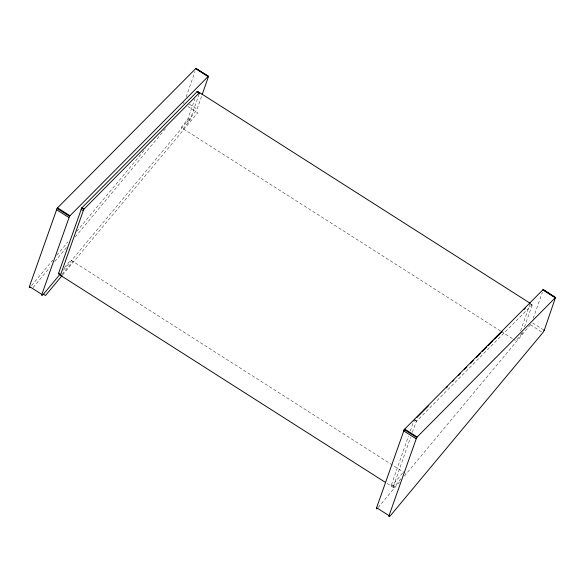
<?xml version="1.0" encoding="UTF-8"?>
<svg xmlns="http://www.w3.org/2000/svg" width="585" height="585" viewBox="0 0 585 585"><rect width="100%" height="100%" fill="white"/><g stroke="black" fill="none" stroke-linecap="round" stroke-linejoin="round"><path stroke-width="0.44" stroke-dasharray="2.92 2.19" d="M186.14 96.956L195.032 71.567M500.511 330.993L181.167 127.486L187.785 119.186L195.01 98.66M199.134 94.119L189.92 120.386L183.237 128.802M63.451 270.16L195.741 111.384L197.043 109.212L201.825 95.567M400.93 478.808L394.692 486.303A4.153 0.717 -57.5 0 1 393.369 486.501L391.299 485.184L408.469 436.161M410.275 430.999L413.288 422.399M393.369 486.501L410.538 437.478M412.345 432.315L416.41 421.397A3.327 0.578 -57.5 0 1 416.812 420.959L531.889 304.968A3.327 0.578 -57.5 0 0 532.065 304.77L529.995 303.454M530.032 303.966L520.394 331.315M524.474 327.059L532.291 304.734L530.2 303.483M533.235 318.408L542.383 292.273M522.398 332.77L522.134 333.216L522.434 332.697M184.07 102.368L183.631 103.04M521.995 333.428L515.911 340.806L513.601 339.329M521.952 333.494L521.52 334.072M183.522 103.194L183.222 103.582M530.485 324.697L403.416 477.221M530.471 324.719L542.814 332.733M31.583 285.582L52.774 260.142M56.862 255.243L67.94 241.941M76.693 231.441L145.511 148.839M33.089 287.579L49.601 267.762M54.851 261.466L66.514 247.462M75.26 236.962L165.665 128.459M64.482 267.535L70.727 260.04L403.16 471.89M62.01 274.306L72.796 261.363M62.602 274.979L197.715 112.817L187.602 106.375M391.299 485.184A4.153 0.717 -57.5 0 0 392.615 484.987L402.838 472.724M378.188 507.495L399.365 482.084M529.813 303.644L531.889 304.968M189.313 104.159L197.079 109.102M532.606 322.92L542.697 329.355M187.975 118.762C192.129 118.645 188.48 124.598 186.776 120.751M501.279 331.483L512.833 338.839M414.736 419.635L416.812 420.959M414.341 420.081C417.873 420.542 415.796 424.162 413.756 421.061M403.401 472.044L405.471 473.36M392.615 484.987L394.692 486.303M387.109 483.473L393.325 487.429"/><path stroke-width="0.88" d="M197.357 91.962L197.32 91.457A3.327 0.578 -57.5 0 1 197.138 91.648L82.061 207.638A3.327 0.578 -57.5 0 0 81.666 208.077L58.624 273.18A4.153 0.717 -57.5 0 0 58.902 274.014M208.545 76.372L208.34 76.299A3.985 0.695 -57.5 0 1 208.084 76.569L69.988 215.755A3.985 0.695 -57.5 0 0 69.513 216.289L41.864 294.409L29.44 286.496L57.089 208.37A3.985 0.695 -57.5 0 1 57.564 207.843L195.661 68.65A3.985 0.695 -57.5 0 0 195.873 68.423L208.545 76.372L202.117 94.719M389.032 515.648A4.987 0.863 -57.5 0 0 390.612 515.414L543.004 332.485L544.247 330.342L555.472 297.575A3.985 0.695 -57.5 0 1 555.253 297.802L417.156 436.995A3.985 0.695 -57.5 0 0 416.681 437.522L389.032 515.648L376.608 507.729L404.257 429.602A3.985 0.695 -57.5 0 1 404.732 429.076L542.829 289.889A3.985 0.695 -57.5 0 0 543.048 289.655L555.472 297.575M61.118 275.228A4.153 0.717 -57.5 0 1 60.694 274.504L83.735 209.401A3.327 0.578 -57.5 0 1 84.13 208.962L199.207 92.964A3.327 0.578 -57.5 0 0 199.39 92.774L197.32 91.457M199.427 93.286L199.609 92.766L197.525 91.487M543.085 290.27L543.326 289.568L555.713 297.611M81.081 209.057C83.019 212.114 85.293 208.596 81.666 208.077M415.979 438.699L403.555 430.779L403.825 430.238L404.257 429.602L416.681 437.522M414.173 420.301L414.341 420.081A3.327 0.578 -57.5 0 1 414.736 419.635M41.864 294.409A4.987 0.863 -57.5 0 0 43.444 294.175L59.955 274.365M62.025 275.681L45.513 295.498L43.444 294.175M208.297 76.335L195.873 68.423M416.666 417.697L428.242 406.027M446.238 387.884L447.525 386.59M452.666 381.405L453.953 380.111M458.457 375.577L460.38 373.632M464.241 369.742L466.815 367.153M470.669 363.263L473.243 360.667M476.453 357.428L480.314 353.545M482.245 351.6L486.742 347.059M488.029 345.764L493.17 340.58M494.457 339.285L502.171 331.512M524.028 309.48L525.315 308.185M195.661 68.65L208.084 76.569M542.829 289.889L555.253 297.802M199.602 92.62L529.981 303.154M197.138 91.648L199.207 92.964M543.472 329.845L544.247 330.342M82.061 207.638L84.13 208.962M57.564 207.843L69.988 215.755M404.732 429.076L417.156 436.995M57.089 208.37L69.513 216.289M56.387 209.547L68.811 217.459M58.624 273.18L60.694 274.504M60.599 275.403L385.617 482.523M377.113 508.599A4.987 0.863 -57.5 0 1 376.608 507.729M30.142 287.198A4.987 0.863 -57.5 0 1 29.44 286.496"/></g></svg>
